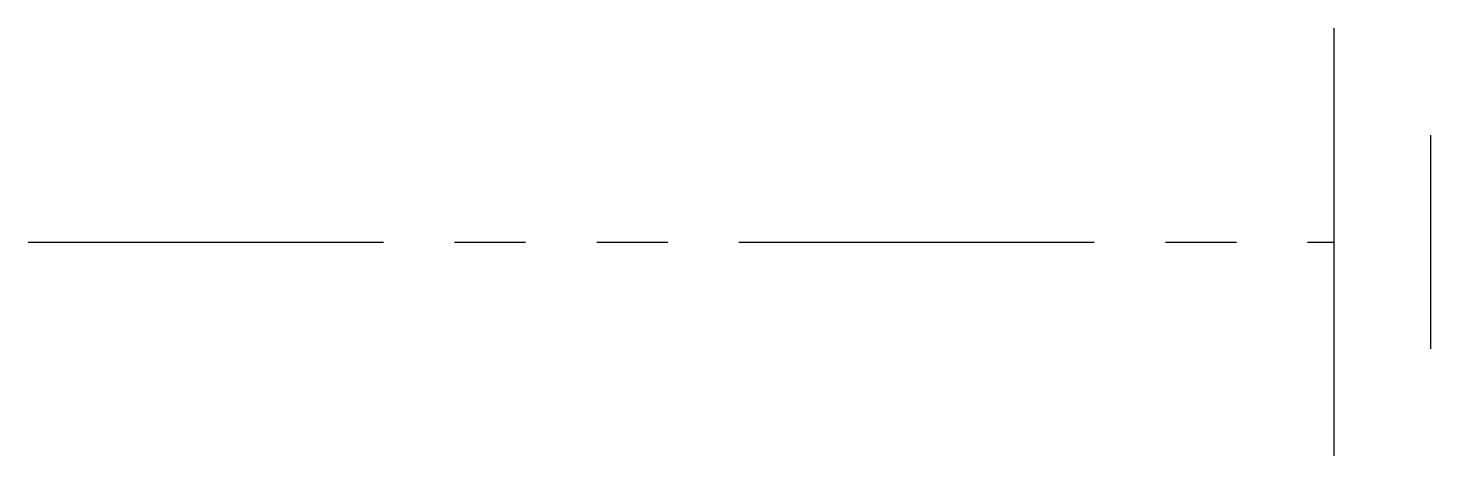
# Model space of a CAD drawing. Extents: x -20212.1 to -20187.4, y -11793.7 to -11786.2.
import ezdxf

# ---------------------------------------------------------------- set-up
doc = ezdxf.new("R2010")
doc.units = 0
doc.header["$MEASUREMENT"] = 0
doc.linetypes.add('PHANTOM2', pattern=[1.25, 0.625, -0.125, 0.125, -0.125, 0.125, -0.125])
doc.layers.add('1', color=7, linetype='CONTINUOUS')

msp = doc.modelspace()

# ---------------------------------------------------------------- linework, layer by layer
at = {"layer": '1', "color": 2}
for p, q in [((-20189.108, -11793.746), (-20189.108, -11786.225)), ((-20187.404, -11791.866), (-20187.404, -11788.106))]:
    msp.add_line(p, q, dxfattribs=at)
at = {"layer": '1', "color": 1, "linetype": 'PHANTOM2', "ltscale": 10}
msp.add_line((-20212.075, -11789.986), (-20189.108, -11789.986), dxfattribs=at)

doc.saveas('drawing.dxf')
